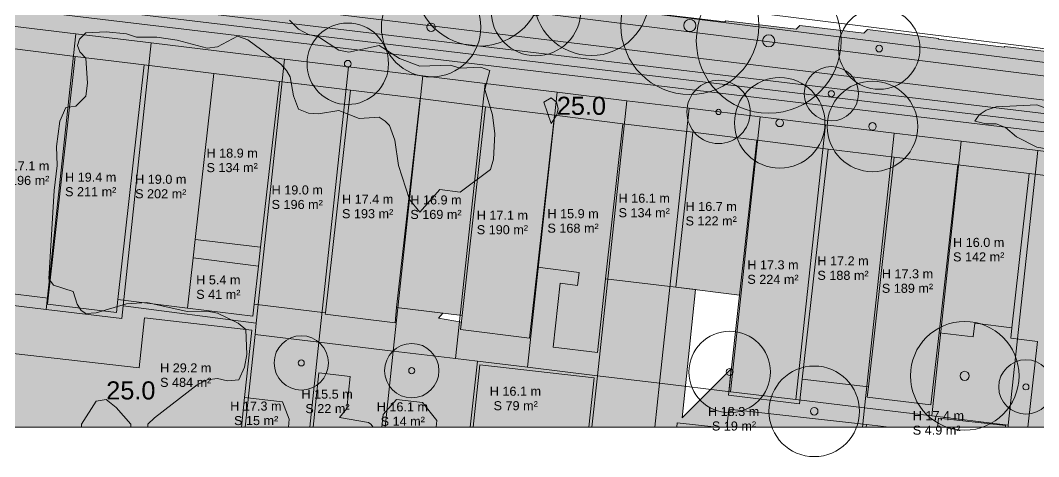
# Model space of a CAD drawing. Header units: metres. Extents: x -8 to 1190, y -11 to 1223.
# Drawn here: x 369.9 to 482.4, y -3.2 to 44.9 of the extents above; entities that cross this region are included whole.
import ezdxf

# ---------------------------------------------------------------- set-up
doc = ezdxf.new("R2010")
doc.units = ezdxf.units.M
doc.header["$MEASUREMENT"] = 0
for name, color, linetype, lineweight, true_color in [('TPX_BUILDING_AREAS_TEXT', 7, 'CONTINUOUS', 0, 0x000000), ('TPX_BUILDING_HEIGHTS_TEXT', 7, 'CONTINUOUS', 0, 0x000000), ('TPX_BUILDINGS', 7, 'CONTINUOUS', 0, 0x000000), ('TPX_BUILDINGS_HATCH', 7, 'CONTINUOUS', 0, 0xf0f0f0), ('TPX_BUILDINGS_SHADOWS_HATCH', 7, 'CONTINUOUS', 0, 0x000000), ('TPX_BUILDINGS_SHADOWS_OUTLINES', 7, 'CONTINUOUS', 0, 0x000000), ('TPX_CADASTRES', 7, 'CONTINUOUS', 0, 0x646464), ('TPX_CONTOUR_LINES_5M', 7, 'CONTINUOUS', 0, 0x969696), ('TPX_CONTOUR_LINES_5M_TEXT', 7, 'CONTINUOUS', 0, 0x000000), ('TPX_FRAME_PROJECT', 7, 'CONTINUOUS', 0, 0x000000), ('TPX_RAILWAYS_AXES', 7, 'CONTINUOUS', 0, 0x464646), ('TPX_ROADS_AXES', 7, 'CONTINUOUS', 0, 0x323232), ('TPX_ROADS_CONTOURS', 7, 'CONTINUOUS', 0, 0x646464), ('TPX_VEGETATION_TREES_INDIVIDUAL', 7, 'CONTINUOUS', 0, 0x136734)]:
    doc.layers.add(name, color=color, linetype=linetype, lineweight=lineweight, true_color=true_color)
doc.styles.add('TPX_TEXTE', font='arial.ttf')

# ---------------------------------------------------------------- blocks, each defined once
blk = doc.blocks.new('TREETR007_CR064')
at = {"layer": 'TPX_VEGETATION_TREES_INDIVIDUAL'}
for radius in [6.37, 0.708]:
    blk.add_circle((0, 0, 0.04), radius, dxfattribs=at)
blk = doc.blocks.new('TREETR003_CR030')
at = {"layer": 'TPX_VEGETATION_TREES_INDIVIDUAL'}
for radius in [3, 0.333]:
    blk.add_circle((0, 0, 0.04), radius, dxfattribs=at)
blk = doc.blocks.new('TREETR003_CR035')
at = {"layer": 'TPX_VEGETATION_TREES_INDIVIDUAL'}
for radius in [3.5, 0.292]:
    blk.add_circle((0, 0, 0.04), radius, dxfattribs=at)
blk = doc.blocks.new('TREETR007_CR076')
at = {"layer": 'TPX_VEGETATION_TREES_INDIVIDUAL'}
for radius in [7.62, 0.667]:
    blk.add_circle((0, 0, 0.04), radius, dxfattribs=at)
blk = doc.blocks.new('TREETR007_CR071')
at = {"layer": 'TPX_VEGETATION_TREES_INDIVIDUAL'}
for radius in [7.09, 0.708]:
    blk.add_circle((0, 0, 0.04), radius, dxfattribs=at)
blk = doc.blocks.new('TREETR004_CR045')
at = {"layer": 'TPX_VEGETATION_TREES_INDIVIDUAL'}
for radius in [4.5, 0.375]:
    blk.add_circle((0, 0, 0.04), radius, dxfattribs=at)
blk = doc.blocks.new('TREETR005_CR060')
at = {"layer": 'TPX_VEGETATION_TREES_INDIVIDUAL'}
for radius in [6, 0.5]:
    blk.add_circle((0, 0, 0.04), radius, dxfattribs=at)
blk = doc.blocks.new('TREETR005_CR050')
at = {"layer": 'TPX_VEGETATION_TREES_INDIVIDUAL'}
for radius in [4.95, 0.542]:
    blk.add_circle((0, 0, 0.04), radius, dxfattribs=at)
blk = doc.blocks.new('TREETR005_CR055')
at = {"layer": 'TPX_VEGETATION_TREES_INDIVIDUAL'}
for radius in [5.5, 0.458]:
    blk.add_circle((0, 0, 0.04), radius, dxfattribs=at)
blk = doc.blocks.new('TREETR007_CR080')
at = {"layer": 'TPX_VEGETATION_TREES_INDIVIDUAL'}
for radius in [8, 0.667]:
    blk.add_circle((0, 0, 0.04), radius, dxfattribs=at)
blk = doc.blocks.new('TREETR004_CR050')
at = {"layer": 'TPX_VEGETATION_TREES_INDIVIDUAL'}
for radius in [5, 0.417]:
    blk.add_circle((0, 0, 0.04), radius, dxfattribs=at)

msp = doc.modelspace()

# ---------------------------------------------------------------- hatches: boundary and pattern name
at = {"layer": 'TPX_BUILDINGS_HATCH'}
for points in [[(366.63, 23.23), (365.73, 15.16), (372.99, 14.27), (375.97, 40.97), (368.71, 41.86), (366.63, 23.23)], [(372.99, 14.27), (372.91, 13.6), (380.53, 12.67), (380.69, 14.11), (383.59, 40.03), (375.97, 40.97), (372.99, 14.27)], [(383.59, 40.03), (380.69, 14.11), (388.39, 13.15), (389.01, 18.7), (389.23, 20.75), (391.29, 39.07), (383.59, 40.03)], [(391.29, 39.07), (389.23, 20.75), (396.46, 19.88), (398.53, 38.19), (391.29, 39.07)], [(396.24, 17.81), (395.76, 13.59), (403.62, 12.64), (406.39, 37.23), (398.53, 38.19), (396.46, 19.88), (396.24, 17.81)], [(403.62, 12.64), (403.6, 12.48), (411.31, 11.55), (411.49, 13.21), (414.09, 36.3), (406.39, 37.23), (403.62, 12.64)], [(414.09, 36.3), (411.49, 13.21), (418.72, 12.33), (421.3, 35.4), (414.09, 36.3)], [(418.72, 12.33), (418.55, 10.78), (426.18, 9.84), (427.05, 17.67), (428.93, 34.46), (421.3, 35.4), (418.72, 12.33)], [(428.93, 34.46), (427.05, 17.67), (431.65, 17.1), (431.48, 15.67), (429.55, 15.92), (428.77, 8.86), (433.67, 8.26), (434.58, 16.41), (436.49, 33.53), (428.93, 34.46)], [(436.49, 33.53), (434.58, 16.41), (442.32, 15.47), (444.23, 32.58), (436.49, 33.53)], [(444.23, 32.58), (442.32, 15.47), (449.38, 14.6), (451.29, 31.71), (444.23, 32.58)], [(449.38, 14.6), (448.14, 3.54), (456, 2.57), (456.3, 5.33), (459.16, 30.71), (451.29, 31.71), (449.38, 14.6)], [(459.16, 30.71), (456.3, 5.33), (463.61, 4.45), (466.47, 29.84), (459.16, 30.71)], [(463.61, 4.45), (463.49, 3.32), (470.53, 2.47), (471.42, 10.44), (473.51, 28.98), (466.47, 29.84), (463.61, 4.45)], [(473.51, 28.98), (471.42, 10.44), (475.2, 9.99), (475.37, 11.49), (479.48, 10.98), (481.39, 28.03), (473.51, 28.98)], [(479.48, 10.98), (479.35, 9.84), (482.31, 9.48), (481.24, 0), (493.99, 0), (496.93, 26.15), (481.39, 28.03), (479.48, 10.98)], [(389.01, 18.7), (388.39, 13.15), (395.61, 12.28), (395.76, 13.59), (396.24, 17.81), (389.01, 18.7)], [(344.22, 8.15), (343.36, 0), (394.34, 0), (394.68, 3.29), (395.47, 10.73), (383.63, 12.08), (383.05, 6.56), (347.73, 10.57), (347.82, 11.46), (343.85, 11.91), (343.47, 8.23), (344.22, 8.15)], [(420.68, 6.89), (419.96, 0), (432.73, 0), (433.3, 5.45), (420.68, 6.89)], [(402.89, 6.01), (402.26, 0), (408.91, 0), (408.63, 0.36), (408.37, 0.53), (405.16, 1.08), (406, 2.09), (406.37, 5.61), (402.89, 6.01)], [(394.68, 3.29), (394.34, 0), (399.54, 0), (399.63, 0.88), (398.87, 2.82), (394.68, 3.29)], [(410, 1.4), (409.85, 0), (415.85, 0), (415.93, 0.73), (414.34, 2.74), (411.48, 3.06), (410, 1.4)], [(448.21, 2.01), (447.99, 0), (463.36, 0), (463.39, 0.29), (448.21, 2.01)], [(442.5, 0.5), (442.45, 0), (446.88, 0), (442.5, 0.5)], [(463.39, 0.29), (463.36, 0), (465.92, 0), (463.39, 0.29)], [(471.38, 1.02), (471.27, 0), (478.75, 0), (478.76, 0.18), (471.38, 1.02)]]:
    msp.add_hatch(color=256, dxfattribs=at).paths.add_polyline_path(points)
at = {"layer": 'TPX_BUILDINGS_SHADOWS_HATCH'}
h = msp.add_hatch(color=256, dxfattribs=at)
h.paths.add_polyline_path([(356.45, 56), (345.21, 44.75), (353.64, 43.71), (361.25, 42.78), (368.71, 41.86), (375.97, 40.97), (383.59, 40.03), (391.29, 39.07), (406.39, 37.23), (414.09, 36.3), (421.3, 35.4), (428.93, 34.46), (436.49, 33.53), (444.23, 32.58), (451.29, 31.71), (459.16, 30.71), (466.47, 29.84), (473.51, 28.98), (481.39, 28.03), (496.93, 26.15), (493.99, 0), (495.57, 0), (511.4, 15.82), (512.35, 23.97), (526.81, 22.17), (527.11, 24.76), (542.29, 22.86), (541.84, 18.95), (571.69, 15.21), (571.94, 17.43), (587.73, 15.45), (602.38, 13.62), (632.98, 9.78), (670.29, 5.12), (669.69, 0), (690.27, 0), (745.7, 55.43), (742.68, 70.64), (745.98, 71.31), (744.9, 76.72), (741.88, 91.87), (733.15, 90.14), (729.93, 106.25), (729.5, 106.3), (648.39, 25.2), (633.31, 27.09), (635.62, 46.85), (627, 47.93), (640.27, 61.19), (640.63, 64.29), (657.21, 80.87), (663.24, 136.14), (625.45, 140.57), (625.36, 140.49), (625.75, 143.98), (617.25, 144.98), (617.74, 148.97), (617.14, 149.05), (617.93, 155.4), (667.73, 205.2), (668.37, 210.38), (676.51, 218.52), (676.21, 220.15), (677.02, 220.32), (675.53, 228.01), (668.62, 263.56), (666.99, 271.98), (664.58, 276.91), (631.89, 260.21), (630.6, 259.55), (616.05, 261.53), (614.47, 259.96), (614.32, 260.83), (612.77, 260.15), (613.34, 257), (612.03, 256.71), (611.91, 257.39), (576.06, 221.54), (575.61, 222.41), (611.72, 258.52), (611.37, 260.55), (617.77, 263.62), (617.62, 264.29), (617.36, 264.17), (617.59, 264.4), (616.92, 267.41), (617.89, 267.62), (618.84, 262.83), (620.25, 264.24), (619.79, 266.59), (627.14, 273.94), (626.87, 275.37), (630.59, 276.07), (630.88, 274.57), (635.12, 278.81), (634.84, 280.32), (633.2, 280.01), (655.51, 302.31), (634.86, 342.22), (629.78, 341.42), (541.39, 253.04), (546.47, 253.83), (567.12, 213.93), (578.88, 191.21), (601.98, 143.99), (590.59, 138.31), (594.69, 137.76), (594.81, 138.77), (599.92, 138.07), (599.04, 130.95), (599.64, 130.87), (597.85, 116.41), (581.91, 118.58), (582.03, 119.5), (577.09, 120.17), (575.54, 118.62), (564, 119.98), (564.05, 120.41), (538.6, 123.87), (523.66, 108.93), (525.55, 125.04), (509.74, 127.03), (525.24, 142.53), (528.22, 166.6), (529.18, 166.46), (530.34, 175.83), (528.45, 175.91), (533.71, 224.43), (530.49, 224.79), (531.95, 238.87), (526.13, 239.53), (524.18, 239.74), (524.23, 240.21), (523.46, 241.11), (524.45, 242.1), (524.62, 243.55), (523.92, 244.51), (524.83, 245.41), (526.38, 258.95), (539.69, 272.26), (543.62, 276.46), (546.12, 302.08), (546.26, 303.27), (545.94, 304.47), (546.39, 307.85), (547.44, 308.92), (546.66, 310), (546.86, 311.5), (547.78, 312.42), (546.98, 313.45), (547.18, 314.91), (548.11, 315.85), (547.44, 316.92), (547.6, 318.11), (548.72, 319.23), (547.84, 320.47), (548.47, 325.1), (550.08, 326.71), (547.63, 329.92), (545.88, 328.55), (534.45, 330.16), (532.82, 332.1), (530.53, 330), (508.77, 308.24), (502.72, 316.04), (506.55, 319.87), (506.76, 321.71), (505.94, 322.61), (503.21, 322.96), (503, 322.8), (498.94, 323.3), (498.42, 318.78), (501.7, 318.37), (502.51, 317.47), (502.3, 315.62), (501.25, 314.96), (498.5, 315.3), (498.16, 312.22), (504.61, 303.89), (506.23, 301.95), (517.67, 300.34), (519.42, 301.71), (521.86, 298.5), (520.3, 297.27), (519.63, 292.25), (520.5, 291.02), (519.41, 290.13), (519.22, 288.7), (519.9, 287.63), (518.97, 286.72), (518.77, 285.24), (519.56, 284.2), (518.65, 283.35), (518.44, 281.79), (519.22, 280.71), (518.18, 279.63), (517.73, 276.26), (518.05, 275.06), (517.91, 273.86), (523.7, 268.43), (520.58, 241.17), (519.5, 240.51), (520.38, 239.31), (520.21, 237.86), (518.98, 237.15), (519.99, 235.96), (518.64, 224.16), (517.46, 224.38), (515.09, 201.59), (509.6, 160.65), (491.66, 163.08), (491.93, 165.25), (491.55, 164.87), (487.78, 165.4), (487.91, 166.43), (488.03, 167.21), (491.17, 170.35), (491.62, 173.89), (490.65, 174.08), (491.18, 178.87), (474.01, 181.46), (471.54, 181.83), (471.86, 183.8), (470.89, 183.97), (471.02, 184.95), (471.61, 185.54), (468.75, 186.09), (468, 181.93), (463.43, 182.8), (462.89, 183.89), (461.41, 184.18), (460.59, 179.59), (460.94, 179.52), (459.98, 171.92), (459.09, 166.54), (480.71, 163.27), (480.15, 159.33), (474.33, 160.22), (472.99, 151.51), (480.19, 150.5), (480.64, 153.97), (487.64, 153), (486.53, 144.59), (487.99, 144.41), (489.59, 158.21), (488.15, 158.39), (488.54, 161.69), (512.83, 158.65), (509.08, 126.37), (502.13, 127.24), (495.44, 120.55), (495.49, 121.03), (487.6, 122.03), (487.31, 121.74), (479.81, 122.69), (479.83, 122.85), (472.22, 123.8), (471.85, 123.44), (465.68, 124.21), (465.05, 123.57), (465.06, 123.75), (457.35, 124.72), (457.37, 124.87), (449.85, 125.81), (449.82, 126), (449.68, 126.34), (449.22, 126.91), (448.6, 127.27), (447.89, 127.38), (447.53, 127.33), (446.86, 127.04), (446.35, 126.53), (438.85, 127.43), (438.71, 127.29), (433.55, 127.91), (433.26, 127.62), (427.78, 128.27), (427.56, 128.05), (427.77, 129.84), (420.39, 130.79), (419.76, 130.16), (412.82, 131.04), (412.95, 132.14), (407.12, 132.89), (405.99, 131.76), (400.1, 132.53), (400.11, 132.6), (395.21, 133.23), (395.41, 134.95), (387.63, 135.96), (386.64, 134.97), (376.94, 136.22), (375.25, 134.53), (366.6, 135.64), (354.51, 123.55), (363.83, 122.35), (363.93, 123.2), (373.63, 121.96), (381.41, 120.95), (387.66, 120.16), (393.58, 119.39), (399.45, 118.63), (407.24, 117.64), (414.62, 116.69), (411.61, 90.91), (408.48, 91.31), (407.11, 92.9), (407.49, 96.19), (409.28, 97.49), (409.57, 100.01), (405.24, 100.56), (404.86, 97.29), (397.06, 98.29), (397.39, 101.01), (394.64, 101.37), (393.88, 94.85), (390.78, 95.24), (390.84, 95.71), (384.19, 89.06), (385.27, 98.88), (373.91, 100.24), (376.03, 102.36), (370.11, 103.12), (369.94, 101.65), (371.03, 101.51), (370.48, 96.81), (360.98, 98.03), (361.33, 101.05), (356.8, 101.63), (351.22, 96.05), (366.46, 94.24), (366.37, 93.38), (378.34, 91.95), (377.25, 82.03), (383.23, 81.31), (384.08, 88.96), (389.99, 88.26), (389.15, 80.6), (389.7, 80.54), (390.54, 88.19), (396.16, 87.51), (396.38, 89.49), (403.83, 88.6), (411.34, 87.71), (410.22, 77.61), (413.47, 77.22), (414.41, 85.82), (419.88, 85.17), (419.68, 83.33), (422.95, 82.95), (423.41, 87.15), (424.77, 86.99), (425.55, 94.08), (435.46, 92.89), (434.68, 85.81), (434.67, 85.74), (442.21, 84.84), (441.95, 82.5), (456.92, 80.72), (456.46, 76.54), (490.94, 72.52), (490.29, 66.36), (491.09, 66.26), (491.69, 65.42), (496.74, 64.82), (497.45, 65.48), (498.36, 65.38), (498.86, 64.55), (498.77, 63.67), (498.03, 63.17), (497.49, 58.13), (498.17, 57.15), (497.87, 56.35), (513.42, 71.91), (513.73, 72.71), (513.05, 73.69), (513.55, 78.45), (514.33, 79.22), (514.42, 80.11), (513.91, 80.93), (513, 81.04), (512.3, 80.38), (507.25, 80.97), (506.64, 81.82), (505.96, 81.91), (519.82, 95.76), (520.96, 106.23), (535.36, 104.54), (545.37, 103.37), (558.71, 101.8), (566.22, 100.91), (573.73, 100.03), (581.24, 99.15), (580.9, 96.03), (618.69, 91.59), (612.66, 36.33), (574.87, 40.78), (574.6, 38.26), (559.55, 40.04), (559.82, 42.54), (544.42, 44.35), (533.96, 45.58), (526.1, 37.72), (527.07, 46.39), (514.59, 47.86), (515.81, 59.06), (512.79, 59.42), (492.71, 39.34), (485.63, 40.19), (485.74, 41.21), (478.7, 42.07), (478.63, 42), (471.38, 42.87), (471.39, 42.95), (463.53, 43.95), (463.1, 43.52), (456.04, 44.39), (455.62, 43.96), (447.88, 44.91), (447.74, 44.77), (440.92, 45.61), (441.02, 46.55), (433.39, 47.49), (433.25, 47.35), (426.35, 48.21), (426.39, 48.6), (419.68, 49.42), (419.82, 50.67), (411.97, 51.63), (411.9, 51.56), (404.72, 52.43), (404.73, 52.51), (397.28, 53.43), (397.31, 53.75), (389.69, 54.69), (388.07, 53.06), (380.8, 53.95), (380.24, 53.39), (372.77, 54.31), (365.16, 55.24), (364.88, 54.96), (356.45, 56)])
h.paths.add_polyline_path([(413.61, 99.28), (415.41, 115.9), (421.14, 115.21), (421.18, 115.53), (426.34, 114.92), (433.84, 114.02), (434.35, 114.53), (435.01, 114.81), (435.37, 114.86), (436.09, 114.75), (436.7, 114.39), (437.17, 113.82), (437.31, 113.49), (437.4, 112.77), (437.22, 112.06), (437.04, 111.75), (435.42, 96.76), (426.42, 97.83), (423.03, 94.44), (423.43, 98.11), (413.61, 99.28)], flags=16)
h.paths.add_polyline_path([(436.09, 99.31), (437.79, 113.8), (445.35, 112.85), (453.19, 111.87), (453.17, 111.69), (460.02, 110.84), (460.13, 111.71), (467.74, 110.76), (475.36, 109.79), (483.25, 108.8), (483.2, 108.32), (505.96, 105.46), (502.83, 78.78), (485.57, 80.96), (485.67, 81.82), (480.17, 82.51), (481.16, 90.95), (473.27, 91.95), (472.36, 84.38), (470.87, 82.63), (468.83, 82.83), (467.92, 84.88), (468.32, 88.41), (467.77, 87.86), (468.24, 92.03), (467.93, 92.07), (468.85, 92.98), (469.02, 94.51), (465.88, 94.91), (465.27, 89.71), (463.9, 88.03), (461.08, 88.38), (459.93, 90.43), (460.39, 94.98), (458.2, 95.25), (457.54, 89.62), (456.29, 88.34), (455.96, 85.59), (452.62, 85.98), (453.74, 95.66), (451.31, 95.96), (451.16, 94.58), (444.36, 95.43), (441.46, 92.53), (441.47, 92.6), (440.72, 92.69), (441.38, 98.65), (436.09, 99.31)], flags=16)
h.paths.add_polyline_path([(584.29, 245.24), (585.81, 245.99), (587.59, 242.33), (586.07, 241.58), (584.29, 245.24)], flags=16)
h.paths.add_polyline_path([(590.96, 262.24), (591.92, 262.5), (592.84, 258.38), (599.98, 258.27), (600.72, 254.73), (599.48, 254.47), (598.86, 257.41), (592.11, 257.46), (590.96, 262.24)], flags=16)
for points in [[(356.43, 24.49), (343.85, 11.91), (347.82, 11.46), (347.73, 10.57), (383.05, 6.56), (383.63, 12.08), (395.47, 10.73), (394.68, 3.29), (398.87, 2.82), (399.63, 0.88), (399.54, 0), (402.26, 0), (402.89, 6.01), (406.37, 5.61), (406, 2.09), (405.16, 1.08), (408.37, 0.53), (408.63, 0.36), (408.91, 0), (409.85, 0), (410, 1.4), (411.48, 3.06), (414.34, 2.74), (415.93, 0.73), (415.85, 0), (419.96, 0), (420.68, 6.89), (433.3, 5.45), (432.73, 0), (442.45, 0), (442.5, 0.5), (446.88, 0), (447.99, 0), (448.21, 2.01), (463.39, 0.29), (465.92, 0), (471.27, 0), (471.38, 1.02), (478.76, 0.18), (478.75, 0), (481.24, 0), (482.31, 9.48), (479.35, 9.84), (479.48, 10.98), (475.37, 11.49), (475.2, 9.99), (471.42, 10.44), (470.53, 2.47), (463.49, 3.32), (463.61, 4.45), (456.3, 5.33), (456, 2.57), (448.14, 3.54), (448.47, 6.47), (443.02, 1.03), (444.51, 15.2), (442.32, 15.47), (434.58, 16.41), (433.67, 8.26), (428.77, 8.86), (429.55, 15.92), (431.48, 15.67), (431.65, 17.1), (427.05, 17.67), (426.18, 9.84), (418.55, 10.78), (418.64, 11.61), (416.12, 12.04), (416.58, 12.59), (411.49, 13.21), (411.31, 11.55), (403.6, 12.48), (403.62, 12.64), (395.76, 13.59), (395.61, 12.28), (388.39, 13.15), (380.69, 14.11), (380.53, 12.67), (372.91, 13.6), (372.99, 14.27), (365.73, 15.16), (366.63, 23.23), (359.16, 24.15), (356.43, 24.49)], [(389.23, 20.75), (389.01, 18.7), (396.24, 17.81), (396.46, 19.88), (389.23, 20.75)]]:
    msp.add_hatch(color=256, dxfattribs=at).paths.add_polyline_path(points)

# ---------------------------------------------------------------- linework, layer by layer
at = {"layer": 'TPX_BUILDINGS', "elevation": 0.04}
for points in [[(366.63, 23.23), (365.73, 15.16), (372.99, 14.27), (375.97, 40.97), (368.71, 41.86)], [(372.99, 14.27), (372.91, 13.6), (380.53, 12.67), (380.69, 14.11), (383.59, 40.03), (375.97, 40.97)], [(383.59, 40.03), (380.69, 14.11), (388.39, 13.15), (389.01, 18.7), (389.23, 20.75), (391.29, 39.07)], [(391.29, 39.07), (389.23, 20.75), (396.46, 19.88), (398.53, 38.19)], [(396.24, 17.81), (395.76, 13.59), (403.62, 12.64), (406.39, 37.23), (398.53, 38.19), (396.46, 19.88)], [(403.62, 12.64), (403.6, 12.48), (411.31, 11.55), (411.49, 13.21), (414.09, 36.3), (406.39, 37.23)], [(414.09, 36.3), (411.49, 13.21), (418.72, 12.33), (421.3, 35.4)], [(418.72, 12.33), (418.55, 10.78), (426.18, 9.84), (427.05, 17.67), (428.93, 34.46), (421.3, 35.4)], [(428.93, 34.46), (427.05, 17.67), (431.65, 17.1), (431.48, 15.67), (429.55, 15.92), (428.77, 8.86), (433.67, 8.26), (434.58, 16.41), (436.49, 33.53)], [(436.49, 33.53), (434.58, 16.41), (442.32, 15.47), (444.23, 32.58)], [(444.23, 32.58), (442.32, 15.47), (449.38, 14.6), (451.29, 31.71)], [(449.38, 14.6), (448.14, 3.54), (456, 2.57), (456.3, 5.33), (459.16, 30.71), (451.29, 31.71)], [(459.16, 30.71), (456.3, 5.33), (463.61, 4.45), (466.47, 29.84)], [(463.61, 4.45), (463.49, 3.32), (470.53, 2.47), (471.42, 10.44), (473.51, 28.98), (466.47, 29.84)], [(473.51, 28.98), (471.42, 10.44), (475.2, 9.99), (475.37, 11.49), (479.48, 10.98), (481.39, 28.03)], [(479.48, 10.98), (479.35, 9.84), (482.31, 9.48), (481.24, 0), (493.99, 0), (496.93, 26.15), (481.39, 28.03)], [(389.01, 18.7), (388.39, 13.15), (395.61, 12.28), (395.76, 13.59), (396.24, 17.81)], [(344.22, 8.15), (343.36, 0), (394.34, 0), (394.68, 3.29), (395.47, 10.73), (383.63, 12.08), (383.05, 6.56), (347.73, 10.57), (347.82, 11.46), (343.85, 11.91), (343.47, 8.23)], [(420.68, 6.89), (419.96, 0), (432.73, 0), (433.3, 5.45)], [(402.89, 6.01), (402.26, 0), (408.91, 0), (408.63, 0.36), (408.37, 0.53), (405.16, 1.08), (406, 2.09), (406.37, 5.61)], [(394.68, 3.29), (394.34, 0), (399.54, 0), (399.63, 0.88), (398.87, 2.82)], [(410, 1.4), (409.85, 0), (415.85, 0), (415.93, 0.73), (414.34, 2.74), (411.48, 3.06)], [(448.21, 2.01), (447.99, 0), (463.36, 0), (463.39, 0.29)], [(442.5, 0.5), (442.45, 0), (446.88, 0)], [(463.39, 0.29), (463.36, 0), (465.92, 0)], [(471.38, 1.02), (471.27, 0), (478.75, 0), (478.76, 0.18)]]:
    msp.add_lwpolyline(points, close=True, dxfattribs=at)
at = {"layer": 'TPX_BUILDINGS_SHADOWS_OUTLINES', "elevation": 0.04}
for points in [[(485.74, 41.21), (478.7, 42.07), (478.63, 42), (471.38, 42.87), (471.39, 42.95), (463.53, 43.95), (463.1, 43.52), (456.04, 44.39), (455.62, 43.96), (447.88, 44.91), (447.74, 44.77), (440.92, 45.61)], [(368.71, 41.86), (375.97, 40.97), (383.59, 40.03), (391.29, 39.07), (406.39, 37.23), (414.09, 36.3), (421.3, 35.4), (428.93, 34.46), (436.49, 33.53), (444.23, 32.58), (451.29, 31.71), (459.16, 30.71), (466.47, 29.84), (473.51, 28.98), (481.39, 28.03), (496.93, 26.15)], [(347.73, 10.57), (383.05, 6.56), (383.63, 12.08), (395.47, 10.73), (394.68, 3.29), (398.87, 2.82), (399.63, 0.88), (399.54, 0), (402.26, 0), (402.89, 6.01), (406.37, 5.61), (406, 2.09), (405.16, 1.08), (408.37, 0.53), (408.63, 0.36), (408.91, 0), (409.85, 0), (410, 1.4), (411.48, 3.06), (414.34, 2.74), (415.93, 0.73), (415.85, 0), (419.96, 0), (420.68, 6.89), (433.3, 5.45), (432.73, 0), (442.45, 0), (442.5, 0.5), (446.88, 0), (447.99, 0), (448.21, 2.01), (463.39, 0.29), (465.92, 0), (471.27, 0), (471.38, 1.02), (478.76, 0.18), (478.75, 0), (481.24, 0), (482.31, 9.48), (479.35, 9.84), (479.48, 10.98), (475.37, 11.49), (475.2, 9.99), (471.42, 10.44), (470.53, 2.47), (463.49, 3.32), (463.61, 4.45), (456.3, 5.33), (456, 2.57), (448.14, 3.54), (448.47, 6.47), (443.02, 1.03), (444.51, 15.2), (442.32, 15.47), (434.58, 16.41), (433.67, 8.26), (428.77, 8.86), (429.55, 15.92), (431.48, 15.67), (431.65, 17.1), (427.05, 17.67), (426.18, 9.84), (418.55, 10.78), (418.64, 11.61), (416.12, 12.04), (416.58, 12.59), (411.49, 13.21), (411.31, 11.55), (403.6, 12.48), (403.62, 12.64), (395.76, 13.59), (395.61, 12.28), (388.39, 13.15), (380.69, 14.11), (380.53, 12.67), (372.91, 13.6), (372.99, 14.27), (365.73, 15.16)]]:
    msp.add_lwpolyline(points, dxfattribs=at)
msp.add_lwpolyline([(389.23, 20.75), (389.01, 18.7), (396.24, 17.81), (396.46, 19.88)], close=True, dxfattribs=at)
at = {"layer": 'TPX_CADASTRES', "elevation": 0.02}
for points in [[(369.05, 44.31), (365.78, 13.86), (372.77, 13.01), (376.04, 43.46)], [(376.04, 43.46), (372.77, 13.01), (381.11, 12.01), (381.26, 13.4), (384.38, 42.45)], [(384.38, 42.45), (381.26, 13.4), (395.98, 11.5), (399.11, 40.66)], [(395.98, 11.5), (395.85, 10.24), (402.89, 9.39), (406.16, 39.81), (399.11, 40.66)], [(406.16, 39.81), (402.89, 9.39), (411.11, 8.4), (414.38, 38.81)], [(414.38, 38.81), (411.11, 8.4), (418, 7.58), (421.26, 37.97)], [(421.26, 37.97), (418, 7.58), (420.41, 7.29), (425.94, 6.62), (429.21, 37.01)], [(429.21, 37.01), (425.94, 6.62), (433.67, 5.69), (436.94, 36.07)], [(436.94, 36.07), (433.67, 5.69), (440.53, 4.87), (443.8, 35.24)], [(443.8, 35.24), (440.53, 4.87), (448.39, 3.92), (451.65, 34.28)], [(451.65, 34.28), (448.39, 3.92), (455.61, 3.05), (458.87, 33.41)], [(458.87, 33.41), (455.61, 3.05), (463.18, 2.14), (466.45, 32.49)], [(466.45, 32.49), (463.18, 2.14), (470.62, 1.25), (473.88, 31.59)], [(473.88, 31.59), (470.62, 1.25), (479.07, 0.23), (482.33, 30.56)], [(479.07, 0.23), (479.05, 0), (494.28, 0), (497.36, 28.74), (482.33, 30.56)], [(341.89, 16.73), (340.04, 0), (394.74, 0), (395.85, 10.24), (395.98, 11.5), (381.26, 13.4), (381.11, 12.01), (372.77, 13.01), (365.78, 13.86), (357.94, 14.8), (350.3, 15.72)], [(395.85, 10.24), (394.74, 0), (401.88, 0), (402.89, 9.39)], [(402.89, 9.39), (401.88, 0), (410.21, 0), (411.11, 8.4)], [(411.11, 8.4), (410.21, 0), (419.63, 0), (420.41, 7.29), (418, 7.58)], [(420.41, 7.29), (419.63, 0), (433.06, 0), (433.67, 5.69), (425.94, 6.62)], [(433.67, 5.69), (433.06, 0), (440.01, 0), (440.53, 4.87)], [(440.53, 4.87), (440.01, 0), (462.95, 0), (463.18, 2.14), (455.61, 3.05), (448.39, 3.92)], [(463.18, 2.14), (462.95, 0), (479.05, 0), (479.07, 0.23), (470.62, 1.25)]]:
    msp.add_lwpolyline(points, close=True, dxfattribs=at)
at = {"layer": 'TPX_CONTOUR_LINES_5M', "elevation": 0.05}
for points in [[(383.99, 0), (383.99, 0.35), (384.74, 1.05), (389.45, 4.7), (390.56, 5.23), (391.69, 5.38), (392.81, 5.14), (394.06, 5.23), (394.67, 6.62), (394.93, 8.02), (394.83, 10.81), (393.99, 11.5), (391.69, 12.61), (390.57, 12.83), (388.34, 12.78), (383.87, 13.79), (381.63, 13.64), (378.28, 12.64), (377.16, 12.58), (376.63, 12.9), (376.19, 13.59), (375.76, 14.99), (373.57, 15.69), (373.06, 16.38), (373.63, 26.14), (373.97, 28.93), (373.89, 31.02), (374.28, 33.81), (374.93, 35.33), (376.04, 35.45), (377.16, 36.56), (377.33, 37.99), (377.14, 40.78), (376.5, 41.48), (376.23, 42.18), (376.45, 42.87), (377.16, 43.56), (379.4, 43.69), (381.63, 43.44), (382.75, 43.09), (384.98, 43.1), (387.22, 42.75), (390.57, 41.87), (391.69, 42.02), (393.92, 43.19), (395.04, 42.78), (398.69, 40.09), (399.33, 39.39), (399.71, 38.69), (400.1, 36.6), (400.63, 35.13), (401.75, 34.69), (402.86, 34.62), (405.1, 34.97), (407.33, 34.09), (409.57, 34.26), (410.21, 33.81), (410.69, 33.33), (411.29, 31.72), (411.71, 28.93), (412.92, 25.16), (414.04, 23.77), (416.27, 26.26), (418.51, 25.97), (421.86, 28.47), (422.2, 29.63), (422.35, 32.42), (422.08, 34.51), (421.23, 37.3), (421.8, 39.39), (420.74, 39.76), (418.51, 39.67), (417.39, 39.99), (414.04, 39.9), (411.8, 40.73), (409.57, 42.15), (406.22, 41.42), (405.1, 41.67), (402.86, 43.13), (401.75, 43.38), (400.63, 43.97), (399.64, 44.97)], [(428.57, 36.38), (427.77, 35.9), (428.57, 33.56), (429.19, 34.51), (429.34, 35.21), (429.16, 35.9), (428.57, 36.38)], [(477.74, 35.39), (476.62, 35.04), (475.84, 34.51), (475.39, 33.81), (476.62, 33.5), (477.74, 33.52), (478.78, 33.11), (479.97, 32.07), (482.21, 30.94), (486.68, 30.18), (487.8, 30.27), (488.4, 31.02), (488.2, 32.42), (487.71, 33.11), (486.68, 33.78), (483.33, 35.2), (482.21, 35.63), (477.74, 35.39)], [(382.12, 0), (382.12, 0.35), (380.51, 2.19), (379.4, 3.07), (378.28, 2.88), (376.66, 0.35), (376.66, 0)]]:
    msp.add_lwpolyline(points, dxfattribs=at)
at = {"layer": 'TPX_FRAME_PROJECT', "elevation": 0}
msp.add_lwpolyline([(0, 0), (1184.57, 0), (1184.57, 1218.59), (0, 1218.59)], close=True, dxfattribs=at)
at = {"layer": 'TPX_RAILWAYS_AXES', "elevation": 0.03}
msp.add_lwpolyline([(0, 94.36), (67.43, 86.5), (468.82, 37.85), (639.07, 17.23), (666.37, 13.78), (676.91, 11.6), (686.73, 7.97), (695.91, 2.9), (699.69, 0)], dxfattribs=at)
at = {"layer": 'TPX_ROADS_AXES', "elevation": 0.03}
for points in [[(507.9, 30.63), (505.56, 30.94), (500.56, 31.63), (497.74, 31.89), (344.15, 50.26), (341.74, 50.7), (338.05, 51.57), (334.65, 52.37), (332.96, 52.76), (206.99, 66.81), (203.18, 67.3), (200.51, 67.57), (195.17, 68.11), (193.09, 68.47), (70.8, 83.31)], [(506.31, 37.4), (498.54, 38.37), (344.51, 57.55), (338.79, 58.26)]]:
    msp.add_lwpolyline(points, dxfattribs=at)
at = {"layer": 'TPX_ROADS_CONTOURS', "elevation": 0.03}
msp.add_lwpolyline([(207.88, 65.71), (331.85, 51.88), (326.07, 0.11), (326.11, 0), (328.07, 0), (333.83, 51.53), (336.48, 50.91), (331.15, 0.16), (331.2, 0), (334.15, 0), (339.42, 50.22), (341.51, 49.73), (343.06, 49.44), (337.86, 0.1), (337.89, 0), (339.86, 0), (345.04, 49.14), (496.64, 31.02)], dxfattribs=at)
for points in [[(345.58, 58.93), (345.67, 60.91), (345.97, 63.04), (498.39, 44.97), (498.19, 43.48), (497.74, 39.98)], [(345.21, 51.14), (345.3, 52.64), (345.44, 55.92), (491.2, 37.77), (491.37, 37.07), (492.02, 36.66), (497.21, 35.81), (497.08, 34.82), (496.86, 33.01)]]:
    msp.add_lwpolyline(points, close=True, dxfattribs=at)

# ---------------------------------------------------------------- block references
at = {"layer": 'TPX_VEGETATION_TREES_INDIVIDUAL'}
for name, p in [('TREETR007_CR071', (420.59, 49.18, 0.04)), ('TREETR007_CR064', (433.01, 47.43, 0.04)), ('TREETR007_CR076', (443.89, 44.38, 0.04)), ('TREETR005_CR050', (426.88, 45.99, 0.04)), ('TREETR007_CR080', (452.6, 42.69, 0.04)), ('TREETR005_CR055', (415.3, 44.19, 0.04)), ('TREETR004_CR045', (464.81, 41.83, 0.04)), ('TREETR004_CR045', (406.09, 40.15, 0.04)), ('TREETR003_CR030', (459.52, 36.84, 0.04)), ('TREETR003_CR035', (447.06, 34.83, 0.04)), ('TREETR004_CR050', (453.82, 33.62, 0.04)), ('TREETR004_CR050', (464.07, 33.23, 0.04)), ('TREETR005_CR060', (474.26, 5.68, 0.04)), ('TREETR004_CR045', (448.29, 6.11, 0.04)), ('TREETR003_CR030', (400.95, 7.11, 0.04)), ('TREETR003_CR030', (413.16, 6.25, 0.04)), ('TREETR004_CR050', (457.63, 1.76, 0.04)), ('TREETR003_CR030', (481.02, 4.46, 0.04))]:
    msp.add_blockref(name, p, dxfattribs=at)

# ---------------------------------------------------------------- texts
at = {"layer": 'TPX_BUILDING_AREAS_TEXT', "style": 'TPX_TEXTE'}
for s, p in [('S 134 m²', (390.48, 28.18, 0.05)), ('S 196 m²', (367.45, 26.77, 0.05)), ('S 211 m²', (374.85, 25.52, 0.05)), ('S 202 m²', (382.59, 25.29, 0.05)), ('S 196 m²', (397.67, 24.11, 0.05)), ('S 193 m²', (405.45, 23.09, 0.05)), ('S 169 m²', (413, 23.01, 0.05)), ('S 134 m²', (436.01, 23.2, 0.05)), ('S 168 m²', (428.15, 21.49, 0.05)), ('S 122 m²', (443.41, 22.29, 0.05)), ('S 190 m²', (420.34, 21.32, 0.05)), ('S 142 m²', (472.97, 18.32, 0.05)), ('S 188 m²', (457.98, 16.28, 0.05)), ('S 224 m²', (450.24, 15.84, 0.05)), ('S 189 m²', (465.1, 14.85, 0.05)), ('S 41 m²', (389.34, 14.18, 0.05)), ('S 484 m²', (385.35, 4.46, 0.05)), ('S 22 m²', (401.4, 1.56, 0.05)), ('S 79 m²', (422.2, 1.88, 0.05)), ('S 15 m²', (393.52, 0.24, 0.05)), ('S 14 m²', (409.72, 0.16, 0.05)), ('S 19 m²', (446.32, -0.36, 0.05)), ('S 4.9 m²', (468.52, -0.82, 0.05))]:
    msp.add_text(s, height=1, dxfattribs=at).set_placement(p)
at = {"layer": 'TPX_BUILDING_HEIGHTS_TEXT', "style": 'TPX_TEXTE'}
for s, p in [('H 18.9 m', (390.48, 29.78, 0.05)), ('H 17.1 m', (367.45, 28.37, 0.05)), ('H 19.4 m', (374.85, 27.12, 0.05)), ('H 19.0 m', (382.59, 26.89, 0.05)), ('H 19.0 m', (397.67, 25.71, 0.05)), ('H 17.4 m', (405.45, 24.69, 0.05)), ('H 16.9 m', (413, 24.61, 0.05)), ('H 16.1 m', (436.01, 24.8, 0.05)), ('H 16.7 m', (443.41, 23.89, 0.05)), ('H 17.1 m', (420.34, 22.92, 0.05)), ('H 15.9 m', (428.15, 23.09, 0.05)), ('H 16.0 m', (472.97, 19.92, 0.05)), ('H 17.3 m', (450.24, 17.44, 0.05)), ('H 17.2 m', (457.98, 17.88, 0.05)), ('H 17.3 m', (465.1, 16.45, 0.05)), ('H 5.4 m', (389.34, 15.78, 0.05)), ('H 29.2 m', (385.35, 6.06, 0.05)), ('H 15.5 m', (400.97, 3.16, 0.05)), ('H 16.1 m', (421.78, 3.48, 0.05)), ('H 17.3 m', (393.1, 1.84, 0.05)), ('H 16.1 m', (409.29, 1.76, 0.05)), ('H 18.3 m', (445.89, 1.24, 0.05)), ('H 17.4 m', (468.52, 0.78, 0.05))]:
    msp.add_text(s, height=1, dxfattribs=at).set_placement(p)
at = {"layer": 'TPX_CONTOUR_LINES_5M_TEXT', "style": 'TPX_TEXTE'}
for p in [(429.19, 34.51, 0.05), (379.4, 3.07, 0.05)]:
    msp.add_text('25.0', height=2, dxfattribs=at).set_placement(p)

doc.saveas('drawing.dxf')
